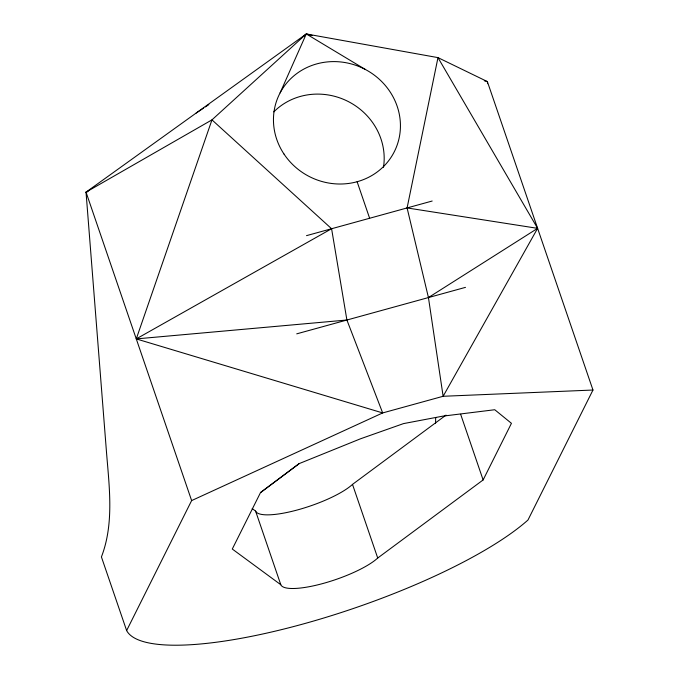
<?xml version="1.0" encoding="UTF-8"?>
<svg xmlns="http://www.w3.org/2000/svg" width="679" height="679" viewBox="0 0 679 679"><rect width="100%" height="100%" fill="white"/><g stroke="black" fill="none" stroke-linecap="round" stroke-linejoin="round"><path stroke-width="1.02" d="M435.528 423.586L435.697 417.534M592.971 390.035L443.124 396.281L428.441 297.563L407.094 207.935L437.98 57.622L306.288 33.95L86.029 192.149L106.544 452.774C109.294 487.216 114.191 523.874 101.417 556.924L126.633 630.57A223.035 54.71 -18.9 0 0 302.927 624.043A223.035 54.71 -18.9 0 0 527.973 520.021L592.971 390.035L487.369 81.582L437.98 57.622L537.615 228.348L443.124 396.281L382.667 412.934L191.631 500.584L126.633 630.57M280.113 92.87L306.288 33.95L312.391 35.554M260.524 492.564L232.286 549.039L280.8 584.729A53.531 13.13 -18.9 0 0 323.238 583.422A53.531 13.13 -18.9 0 0 377.719 558.028L483.125 479.943L511.44 423.323L494.753 409.734L442.674 416.168L403.521 423.603L360.439 438.821L299.184 463.604L260.524 492.564L299.184 463.604M304.005 36.097L305.525 34.663M252.189 508.579L255.593 511.083A53.531 13.13 -18.9 0 0 298.03 509.776A53.531 13.13 -18.9 0 0 352.503 484.39L446.01 415.115M205.338 106.942L208.835 104.608M196.155 113.053L203.666 108.054M428.441 297.563L537.615 228.348L407.094 207.935M191.631 500.584L86.029 192.149L211.967 119.869L306.288 33.95L365.251 69.419M331.59 228.738L136.275 338.906L382.667 412.934L346.901 320.021L331.59 228.738L211.967 119.869L136.275 338.906L346.901 320.021M86.029 192.149L88.066 191.588M306.509 235.647L432.175 201.026M296.731 333.847L465.48 287.361M484.314 80.784L487.369 81.582L487.53 83.695M460.642 414.266L483.125 479.943M357.12 181.717L369.631 218.256M352.503 484.39L377.719 558.028M255.593 511.083L280.8 584.729M273.815 111.865A64.233 60.423 26.6 0 1 347.979 101.392A64.233 60.423 26.6 0 1 383.491 167.289M284.017 154.074A64.233 60.423 26.6 0 0 393.778 152.741A64.233 60.423 26.6 0 0 333.041 61.602A64.233 60.423 26.6 0 0 284.017 154.074"/></g></svg>
